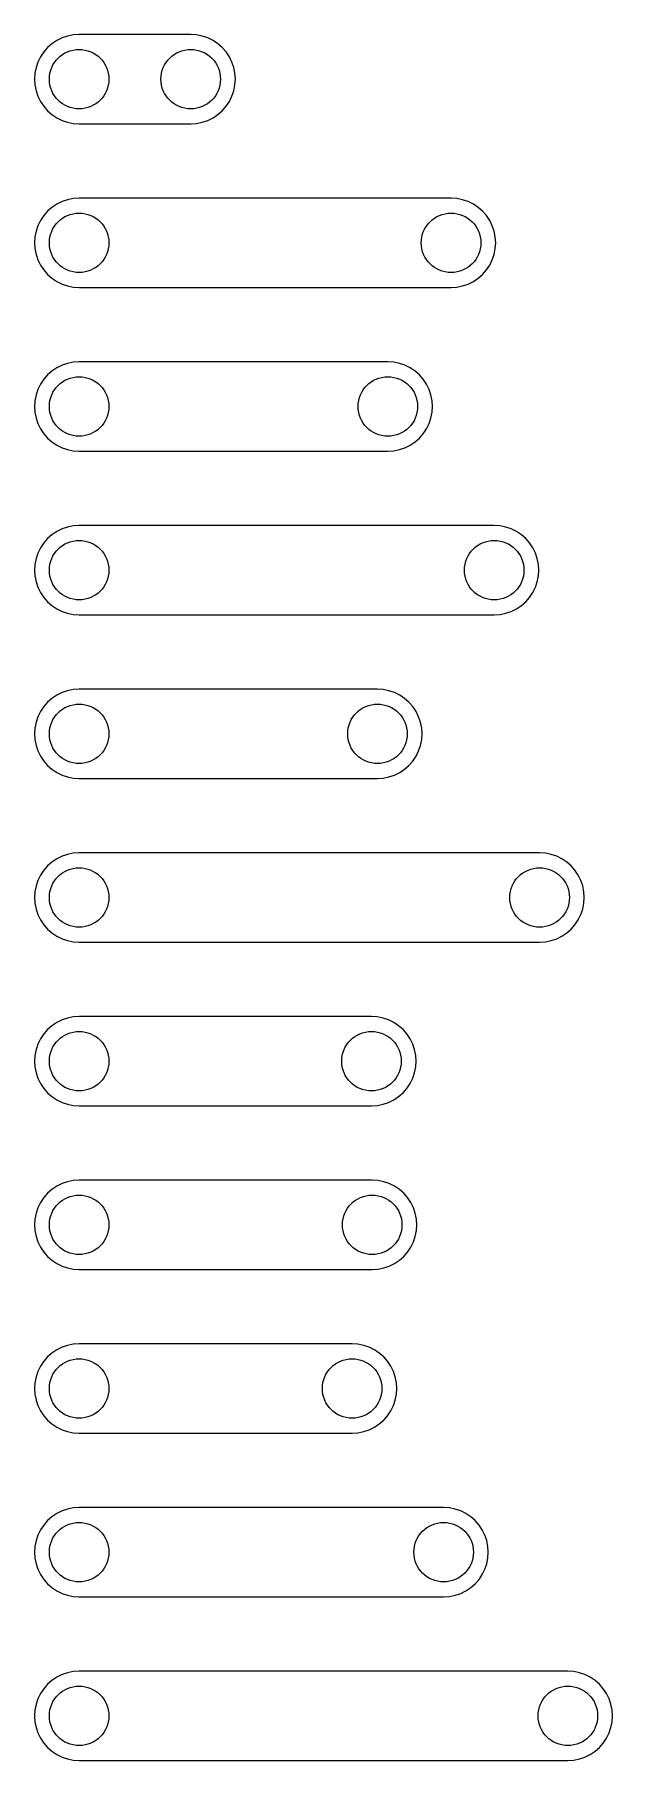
# Model space of a CAD drawing. Header units: metres. Extents: x -6 to 72, y -226 to 6.
import ezdxf

# ---------------------------------------------------------------- set-up
doc = ezdxf.new("R2010")
doc.units = ezdxf.units.M
doc.layers.add('HOLES', color=2, linetype='CONTINUOUS')
doc.layers.add('PARTS', color=1, linetype='CONTINUOUS')

msp = doc.modelspace()

# ---------------------------------------------------------------- linework, layer by layer
at = {"layer": 'HOLES'}
for centre in [(0, 0), (15, 0), (0, -22), (50, -22), (0, -44), (41.5, -44), (0, -66), (55.8, -66), (0, -88), (40.1, -88), (0, -110), (61.9, -110), (0, -132), (39.3, -132), (0, -154), (39.4, -154), (0, -176), (36.7, -176), (0, -198), (49, -198), (0, -220), (65.7, -220)]:
    msp.add_circle(centre, 4, dxfattribs=at)
at = {"layer": 'PARTS'}
for p, q in [((-3.652569, 4.76012), (-4.242641, 4.242641)), ((-3, 5.196152), (-3.652569, 4.76012)), ((-2.296101, 5.543277), (-3, 5.196152)), ((-1.552914, 5.795555), (-2.296101, 5.543277)), ((-0.783157, 5.948669), (-1.552914, 5.795555)), ((0, 6), (-0.783157, 5.948669)), ((15, 6), (0, 6)), ((15.783157, 5.948669), (15, 6)), ((16.552914, 5.795555), (15.783157, 5.948669)), ((17.296101, 5.543277), (16.552914, 5.795555)), ((18, 5.196152), (17.296101, 5.543277)), ((18.652569, 4.76012), (18, 5.196152)), ((19.242641, 4.242641), (18.652569, 4.76012)), ((-5.196152, 3), (-5.543277, 2.296101)), ((-4.76012, 3.652569), (-5.196152, 3)), ((-4.242641, 4.242641), (-4.76012, 3.652569)), ((19.76012, 3.652569), (19.242641, 4.242641)), ((20.196152, 3), (19.76012, 3.652569)), ((20.543277, 2.296101), (20.196152, 3)), ((-5.948669, 0.783157), (-6, 0)), ((-6, 0), (-5.948669, -0.783157)), ((-5.795555, 1.552914), (-5.948669, 0.783157)), ((-5.543277, 2.296101), (-5.795555, 1.552914)), ((20.795555, 1.552914), (20.543277, 2.296101)), ((20.948669, 0.783157), (20.795555, 1.552914)), ((21, 0), (20.948669, 0.783157)), ((20.948669, -0.783157), (21, 0)), ((-5.948669, -0.783157), (-5.795555, -1.552914)), ((-5.795555, -1.552914), (-5.543277, -2.296101)), ((-5.543277, -2.296101), (-5.196152, -3)), ((20.196152, -3), (20.543277, -2.296101)), ((20.543277, -2.296101), (20.795555, -1.552914)), ((20.795555, -1.552914), (20.948669, -0.783157)), ((-5.196152, -3), (-4.76012, -3.652569)), ((-4.76012, -3.652569), (-4.242641, -4.242641)), ((-4.242641, -4.242641), (-3.652569, -4.76012)), ((18.652569, -4.76012), (19.242641, -4.242641)), ((19.242641, -4.242641), (19.76012, -3.652569)), ((19.76012, -3.652569), (20.196152, -3)), ((-3.652569, -4.76012), (-3, -5.196152)), ((-3, -5.196152), (-2.296101, -5.543277)), ((-2.296101, -5.543277), (-1.552914, -5.795555)), ((-1.552914, -5.795555), (-0.783157, -5.948669)), ((-0.783157, -5.948669), (0, -6)), ((0, -6), (15, -6)), ((15, -6), (15.783157, -5.948669)), ((15.783157, -5.948669), (16.552914, -5.795555)), ((16.552914, -5.795555), (17.296101, -5.543277)), ((17.296101, -5.543277), (18, -5.196152)), ((18, -5.196152), (18.652569, -4.76012)), ((-1.552914, -16.204445), (-2.296101, -16.456723)), ((-0.783157, -16.051331), (-1.552914, -16.204445)), ((0, -16), (-0.783157, -16.051331)), ((50, -16), (0, -16)), ((50.783157, -16.051331), (50, -16)), ((51.552914, -16.204445), (50.783157, -16.051331)), ((52.296101, -16.456723), (51.552914, -16.204445)), ((-4.76012, -18.347431), (-5.196152, -19)), ((-4.242641, -17.757359), (-4.76012, -18.347431)), ((-3.652569, -17.23988), (-4.242641, -17.757359)), ((-3, -16.803848), (-3.652569, -17.23988)), ((-2.296101, -16.456723), (-3, -16.803848)), ((53, -16.803848), (52.296101, -16.456723)), ((53.652569, -17.23988), (53, -16.803848)), ((54.242641, -17.757359), (53.652569, -17.23988)), ((54.76012, -18.347431), (54.242641, -17.757359)), ((55.196152, -19), (54.76012, -18.347431)), ((-5.795555, -20.447086), (-5.948669, -21.216843)), ((-5.543277, -19.703899), (-5.795555, -20.447086)), ((-5.196152, -19), (-5.543277, -19.703899)), ((55.543277, -19.703899), (55.196152, -19)), ((55.795555, -20.447086), (55.543277, -19.703899)), ((55.948669, -21.216843), (55.795555, -20.447086)), ((-5.948669, -21.216843), (-6, -22)), ((-6, -22), (-5.948669, -22.783157)), ((-5.948669, -22.783157), (-5.795555, -23.552914)), ((55.795555, -23.552914), (55.948669, -22.783157)), ((56, -22), (55.948669, -21.216843)), ((55.948669, -22.783157), (56, -22)), ((-5.795555, -23.552914), (-5.543277, -24.296101)), ((-5.543277, -24.296101), (-5.196152, -25)), ((-5.196152, -25), (-4.76012, -25.652569)), ((54.76012, -25.652569), (55.196152, -25)), ((55.196152, -25), (55.543277, -24.296101)), ((55.543277, -24.296101), (55.795555, -23.552914)), ((-4.76012, -25.652569), (-4.242641, -26.242641)), ((-4.242641, -26.242641), (-3.652569, -26.76012)), ((-3.652569, -26.76012), (-3, -27.196152)), ((-3, -27.196152), (-2.296101, -27.543277)), ((-2.296101, -27.543277), (-1.552914, -27.795555)), ((-1.552914, -27.795555), (-0.783157, -27.948669)), ((50.783157, -27.948669), (51.552914, -27.795555)), ((51.552914, -27.795555), (52.296101, -27.543277)), ((52.296101, -27.543277), (53, -27.196152)), ((53, -27.196152), (53.652569, -26.76012)), ((53.652569, -26.76012), (54.242641, -26.242641)), ((54.242641, -26.242641), (54.76012, -25.652569)), ((-0.783157, -27.948669), (0, -28)), ((0, -28), (50, -28)), ((50, -28), (50.783157, -27.948669)), ((-3.652569, -39.23988), (-4.242641, -39.757359)), ((-3, -38.803848), (-3.652569, -39.23988)), ((-2.296101, -38.456723), (-3, -38.803848)), ((-1.552914, -38.204445), (-2.296101, -38.456723)), ((-0.783157, -38.051331), (-1.552914, -38.204445)), ((0, -38), (-0.783157, -38.051331)), ((41.5, -38), (0, -38)), ((42.283157, -38.051331), (41.5, -38)), ((43.052914, -38.204445), (42.283157, -38.051331)), ((43.796101, -38.456723), (43.052914, -38.204445)), ((44.5, -38.803848), (43.796101, -38.456723)), ((45.152569, -39.23988), (44.5, -38.803848)), ((45.742641, -39.757359), (45.152569, -39.23988)), ((-5.543277, -41.703899), (-5.795555, -42.447086)), ((-5.196152, -41), (-5.543277, -41.703899)), ((-4.76012, -40.347431), (-5.196152, -41)), ((-4.242641, -39.757359), (-4.76012, -40.347431)), ((46.26012, -40.347431), (45.742641, -39.757359)), ((46.696152, -41), (46.26012, -40.347431)), ((47.043277, -41.703899), (46.696152, -41)), ((47.295555, -42.447086), (47.043277, -41.703899)), ((-5.948669, -43.216843), (-6, -44)), ((-6, -44), (-5.948669, -44.783157)), ((-5.795555, -42.447086), (-5.948669, -43.216843)), ((47.448669, -43.216843), (47.295555, -42.447086)), ((47.5, -44), (47.448669, -43.216843)), ((47.448669, -44.783157), (47.5, -44)), ((-5.948669, -44.783157), (-5.795555, -45.552914)), ((-5.795555, -45.552914), (-5.543277, -46.296101)), ((-5.543277, -46.296101), (-5.196152, -47)), ((46.696152, -47), (47.043277, -46.296101)), ((47.043277, -46.296101), (47.295555, -45.552914)), ((47.295555, -45.552914), (47.448669, -44.783157)), ((-5.196152, -47), (-4.76012, -47.652569)), ((-4.76012, -47.652569), (-4.242641, -48.242641)), ((-4.242641, -48.242641), (-3.652569, -48.76012)), ((45.152569, -48.76012), (45.742641, -48.242641)), ((45.742641, -48.242641), (46.26012, -47.652569)), ((46.26012, -47.652569), (46.696152, -47)), ((-3.652569, -48.76012), (-3, -49.196152)), ((-3, -49.196152), (-2.296101, -49.543277)), ((-2.296101, -49.543277), (-1.552914, -49.795555)), ((-1.552914, -49.795555), (-0.783157, -49.948669)), ((-0.783157, -49.948669), (0, -50)), ((0, -50), (41.5, -50)), ((41.5, -50), (42.283157, -49.948669)), ((42.283157, -49.948669), (43.052914, -49.795555)), ((43.052914, -49.795555), (43.796101, -49.543277)), ((43.796101, -49.543277), (44.5, -49.196152)), ((44.5, -49.196152), (45.152569, -48.76012)), ((-1.552914, -60.204445), (-2.296101, -60.456723)), ((-0.783157, -60.051331), (-1.552914, -60.204445)), ((0, -60), (-0.783157, -60.051331)), ((55.8, -60), (0, -60)), ((56.583157, -60.051331), (55.8, -60)), ((57.352914, -60.204445), (56.583157, -60.051331)), ((58.096101, -60.456723), (57.352914, -60.204445)), ((-4.76012, -62.347431), (-5.196152, -63)), ((-4.242641, -61.757359), (-4.76012, -62.347431)), ((-3.652569, -61.23988), (-4.242641, -61.757359)), ((-3, -60.803848), (-3.652569, -61.23988)), ((-2.296101, -60.456723), (-3, -60.803848)), ((58.8, -60.803848), (58.096101, -60.456723)), ((59.452569, -61.23988), (58.8, -60.803848)), ((60.042641, -61.757359), (59.452569, -61.23988)), ((60.56012, -62.347431), (60.042641, -61.757359)), ((60.996152, -63), (60.56012, -62.347431)), ((-5.795555, -64.447086), (-5.948669, -65.216843)), ((-5.543277, -63.703899), (-5.795555, -64.447086)), ((-5.196152, -63), (-5.543277, -63.703899)), ((61.343277, -63.703899), (60.996152, -63)), ((61.595555, -64.447086), (61.343277, -63.703899)), ((61.748669, -65.216843), (61.595555, -64.447086)), ((-5.948669, -65.216843), (-6, -66)), ((-6, -66), (-5.948669, -66.783157)), ((-5.948669, -66.783157), (-5.795555, -67.552914)), ((61.595555, -67.552914), (61.748669, -66.783157)), ((61.8, -66), (61.748669, -65.216843)), ((61.748669, -66.783157), (61.8, -66)), ((-5.795555, -67.552914), (-5.543277, -68.296101)), ((-5.543277, -68.296101), (-5.196152, -69)), ((-5.196152, -69), (-4.76012, -69.652569)), ((60.56012, -69.652569), (60.996152, -69)), ((60.996152, -69), (61.343277, -68.296101)), ((61.343277, -68.296101), (61.595555, -67.552914)), ((-4.76012, -69.652569), (-4.242641, -70.242641)), ((-4.242641, -70.242641), (-3.652569, -70.76012)), ((-3.652569, -70.76012), (-3, -71.196152)), ((-3, -71.196152), (-2.296101, -71.543277)), ((-2.296101, -71.543277), (-1.552914, -71.795555)), ((-1.552914, -71.795555), (-0.783157, -71.948669)), ((56.583157, -71.948669), (57.352914, -71.795555)), ((57.352914, -71.795555), (58.096101, -71.543277)), ((58.096101, -71.543277), (58.8, -71.196152)), ((58.8, -71.196152), (59.452569, -70.76012)), ((59.452569, -70.76012), (60.042641, -70.242641)), ((60.042641, -70.242641), (60.56012, -69.652569)), ((-0.783157, -71.948669), (0, -72)), ((0, -72), (55.8, -72)), ((55.8, -72), (56.583157, -71.948669)), ((-3.652569, -83.23988), (-4.242641, -83.757359)), ((-3, -82.803848), (-3.652569, -83.23988)), ((-2.296101, -82.456723), (-3, -82.803848)), ((-1.552914, -82.204445), (-2.296101, -82.456723)), ((-0.783157, -82.051331), (-1.552914, -82.204445)), ((0, -82), (-0.783157, -82.051331)), ((40.1, -82), (0, -82)), ((40.883157, -82.051331), (40.1, -82)), ((41.652914, -82.204445), (40.883157, -82.051331)), ((42.396101, -82.456723), (41.652914, -82.204445)), ((43.1, -82.803848), (42.396101, -82.456723)), ((43.752569, -83.23988), (43.1, -82.803848)), ((44.342641, -83.757359), (43.752569, -83.23988)), ((-5.543277, -85.703899), (-5.795555, -86.447086)), ((-5.196152, -85), (-5.543277, -85.703899)), ((-4.76012, -84.347431), (-5.196152, -85)), ((-4.242641, -83.757359), (-4.76012, -84.347431)), ((44.86012, -84.347431), (44.342641, -83.757359)), ((45.296152, -85), (44.86012, -84.347431)), ((45.643277, -85.703899), (45.296152, -85)), ((45.895555, -86.447086), (45.643277, -85.703899)), ((-5.948669, -87.216843), (-6, -88)), ((-6, -88), (-5.948669, -88.783157)), ((-5.795555, -86.447086), (-5.948669, -87.216843)), ((46.048669, -87.216843), (45.895555, -86.447086)), ((46.1, -88), (46.048669, -87.216843)), ((46.048669, -88.783157), (46.1, -88)), ((-5.948669, -88.783157), (-5.795555, -89.552914)), ((-5.795555, -89.552914), (-5.543277, -90.296101)), ((-5.543277, -90.296101), (-5.196152, -91)), ((45.296152, -91), (45.643277, -90.296101)), ((45.643277, -90.296101), (45.895555, -89.552914)), ((45.895555, -89.552914), (46.048669, -88.783157)), ((-5.196152, -91), (-4.76012, -91.652569)), ((-4.76012, -91.652569), (-4.242641, -92.242641)), ((-4.242641, -92.242641), (-3.652569, -92.76012)), ((-3.652569, -92.76012), (-3, -93.196152)), ((43.1, -93.196152), (43.752569, -92.76012)), ((43.752569, -92.76012), (44.342641, -92.242641)), ((44.342641, -92.242641), (44.86012, -91.652569)), ((44.86012, -91.652569), (45.296152, -91)), ((-3, -93.196152), (-2.296101, -93.543277)), ((-2.296101, -93.543277), (-1.552914, -93.795555)), ((-1.552914, -93.795555), (-0.783157, -93.948669)), ((-0.783157, -93.948669), (0, -94)), ((0, -94), (40.1, -94)), ((40.1, -94), (40.883157, -93.948669)), ((40.883157, -93.948669), (41.652914, -93.795555)), ((41.652914, -93.795555), (42.396101, -93.543277)), ((42.396101, -93.543277), (43.1, -93.196152)), ((-1.552914, -104.204445), (-2.296101, -104.456723)), ((-0.783157, -104.051331), (-1.552914, -104.204445)), ((0, -104), (-0.783157, -104.051331)), ((61.9, -104), (0, -104)), ((62.683157, -104.051331), (61.9, -104)), ((63.452914, -104.204445), (62.683157, -104.051331)), ((64.196101, -104.456723), (63.452914, -104.204445)), ((-4.76012, -106.347431), (-5.196152, -107)), ((-4.242641, -105.757359), (-4.76012, -106.347431)), ((-3.652569, -105.23988), (-4.242641, -105.757359)), ((-3, -104.803848), (-3.652569, -105.23988)), ((-2.296101, -104.456723), (-3, -104.803848)), ((64.9, -104.803848), (64.196101, -104.456723)), ((65.552569, -105.23988), (64.9, -104.803848)), ((66.142641, -105.757359), (65.552569, -105.23988)), ((66.66012, -106.347431), (66.142641, -105.757359)), ((67.096152, -107), (66.66012, -106.347431)), ((-5.795555, -108.447086), (-5.948669, -109.216843)), ((-5.543277, -107.703899), (-5.795555, -108.447086)), ((-5.196152, -107), (-5.543277, -107.703899)), ((67.443277, -107.703899), (67.096152, -107)), ((67.695555, -108.447086), (67.443277, -107.703899)), ((67.848669, -109.216843), (67.695555, -108.447086)), ((-5.948669, -109.216843), (-6, -110)), ((-6, -110), (-5.948669, -110.783157)), ((-5.948669, -110.783157), (-5.795555, -111.552914)), ((67.695555, -111.552914), (67.848669, -110.783157)), ((67.9, -110), (67.848669, -109.216843)), ((67.848669, -110.783157), (67.9, -110)), ((-5.795555, -111.552914), (-5.543277, -112.296101)), ((-5.543277, -112.296101), (-5.196152, -113)), ((-5.196152, -113), (-4.76012, -113.652569)), ((-4.76012, -113.652569), (-4.242641, -114.242641)), ((66.142641, -114.242641), (66.66012, -113.652569)), ((66.66012, -113.652569), (67.096152, -113)), ((67.096152, -113), (67.443277, -112.296101)), ((67.443277, -112.296101), (67.695555, -111.552914)), ((-4.242641, -114.242641), (-3.652569, -114.76012)), ((-3.652569, -114.76012), (-3, -115.196152)), ((-3, -115.196152), (-2.296101, -115.543277)), ((-2.296101, -115.543277), (-1.552914, -115.795555)), ((-1.552914, -115.795555), (-0.783157, -115.948669)), ((-0.783157, -115.948669), (0, -116)), ((0, -116), (61.9, -116)), ((61.9, -116), (62.683157, -115.948669)), ((62.683157, -115.948669), (63.452914, -115.795555)), ((63.452914, -115.795555), (64.196101, -115.543277)), ((64.196101, -115.543277), (64.9, -115.196152)), ((64.9, -115.196152), (65.552569, -114.76012)), ((65.552569, -114.76012), (66.142641, -114.242641)), ((-3.652569, -127.23988), (-4.242641, -127.757359)), ((-3, -126.803848), (-3.652569, -127.23988)), ((-2.296101, -126.456723), (-3, -126.803848)), ((-1.552914, -126.204445), (-2.296101, -126.456723)), ((-0.783157, -126.051331), (-1.552914, -126.204445)), ((0, -126), (-0.783157, -126.051331)), ((39.3, -126), (0, -126)), ((40.083157, -126.051331), (39.3, -126)), ((40.852914, -126.204445), (40.083157, -126.051331)), ((41.596101, -126.456723), (40.852914, -126.204445)), ((42.3, -126.803848), (41.596101, -126.456723)), ((42.952569, -127.23988), (42.3, -126.803848)), ((43.542641, -127.757359), (42.952569, -127.23988)), ((-5.543277, -129.703899), (-5.795555, -130.447086)), ((-5.196152, -129), (-5.543277, -129.703899)), ((-4.76012, -128.347431), (-5.196152, -129)), ((-4.242641, -127.757359), (-4.76012, -128.347431)), ((44.06012, -128.347431), (43.542641, -127.757359)), ((44.496152, -129), (44.06012, -128.347431)), ((44.843277, -129.703899), (44.496152, -129)), ((45.095555, -130.447086), (44.843277, -129.703899)), ((-5.948669, -131.216843), (-6, -132)), ((-6, -132), (-5.948669, -132.783157)), ((-5.795555, -130.447086), (-5.948669, -131.216843)), ((45.248669, -131.216843), (45.095555, -130.447086)), ((45.3, -132), (45.248669, -131.216843)), ((45.248669, -132.783157), (45.3, -132)), ((-5.948669, -132.783157), (-5.795555, -133.552914)), ((-5.795555, -133.552914), (-5.543277, -134.296101)), ((-5.543277, -134.296101), (-5.196152, -135)), ((44.496152, -135), (44.843277, -134.296101)), ((44.843277, -134.296101), (45.095555, -133.552914)), ((45.095555, -133.552914), (45.248669, -132.783157)), ((-5.196152, -135), (-4.76012, -135.652569)), ((-4.76012, -135.652569), (-4.242641, -136.242641)), ((-4.242641, -136.242641), (-3.652569, -136.76012)), ((-3.652569, -136.76012), (-3, -137.196152)), ((42.3, -137.196152), (42.952569, -136.76012)), ((42.952569, -136.76012), (43.542641, -136.242641)), ((43.542641, -136.242641), (44.06012, -135.652569)), ((44.06012, -135.652569), (44.496152, -135)), ((-3, -137.196152), (-2.296101, -137.543277)), ((-2.296101, -137.543277), (-1.552914, -137.795555)), ((-1.552914, -137.795555), (-0.783157, -137.948669)), ((-0.783157, -137.948669), (0, -138)), ((0, -138), (39.3, -138)), ((39.3, -138), (40.083157, -137.948669)), ((40.083157, -137.948669), (40.852914, -137.795555)), ((40.852914, -137.795555), (41.596101, -137.543277)), ((41.596101, -137.543277), (42.3, -137.196152)), ((-2.296101, -148.456723), (-3, -148.803848)), ((-1.552914, -148.204445), (-2.296101, -148.456723)), ((-0.783157, -148.051331), (-1.552914, -148.204445)), ((0, -148), (-0.783157, -148.051331)), ((39.4, -148), (0, -148)), ((40.183157, -148.051331), (39.4, -148)), ((40.952914, -148.204445), (40.183157, -148.051331)), ((41.696101, -148.456723), (40.952914, -148.204445)), ((42.4, -148.803848), (41.696101, -148.456723)), ((-4.76012, -150.347431), (-5.196152, -151)), ((-4.242641, -149.757359), (-4.76012, -150.347431)), ((-3.652569, -149.23988), (-4.242641, -149.757359)), ((-3, -148.803848), (-3.652569, -149.23988)), ((43.052569, -149.23988), (42.4, -148.803848)), ((43.642641, -149.757359), (43.052569, -149.23988)), ((44.16012, -150.347431), (43.642641, -149.757359)), ((44.596152, -151), (44.16012, -150.347431)), ((-5.795555, -152.447086), (-5.948669, -153.216843)), ((-5.543277, -151.703899), (-5.795555, -152.447086)), ((-5.196152, -151), (-5.543277, -151.703899)), ((44.943277, -151.703899), (44.596152, -151)), ((45.195555, -152.447086), (44.943277, -151.703899)), ((45.348669, -153.216843), (45.195555, -152.447086)), ((-5.948669, -153.216843), (-6, -154)), ((-6, -154), (-5.948669, -154.783157)), ((-5.948669, -154.783157), (-5.795555, -155.552914)), ((45.195555, -155.552914), (45.348669, -154.783157)), ((45.4, -154), (45.348669, -153.216843)), ((45.348669, -154.783157), (45.4, -154)), ((-5.795555, -155.552914), (-5.543277, -156.296101)), ((-5.543277, -156.296101), (-5.196152, -157)), ((-5.196152, -157), (-4.76012, -157.652569)), ((-4.76012, -157.652569), (-4.242641, -158.242641)), ((43.642641, -158.242641), (44.16012, -157.652569)), ((44.16012, -157.652569), (44.596152, -157)), ((44.596152, -157), (44.943277, -156.296101)), ((44.943277, -156.296101), (45.195555, -155.552914)), ((-4.242641, -158.242641), (-3.652569, -158.76012)), ((-3.652569, -158.76012), (-3, -159.196152)), ((-3, -159.196152), (-2.296101, -159.543277)), ((-2.296101, -159.543277), (-1.552914, -159.795555)), ((-1.552914, -159.795555), (-0.783157, -159.948669)), ((-0.783157, -159.948669), (0, -160)), ((0, -160), (39.4, -160)), ((39.4, -160), (40.183157, -159.948669)), ((40.183157, -159.948669), (40.952914, -159.795555)), ((40.952914, -159.795555), (41.696101, -159.543277)), ((41.696101, -159.543277), (42.4, -159.196152)), ((42.4, -159.196152), (43.052569, -158.76012)), ((43.052569, -158.76012), (43.642641, -158.242641)), ((-3.652569, -171.23988), (-4.242641, -171.757359)), ((-3, -170.803848), (-3.652569, -171.23988)), ((-2.296101, -170.456723), (-3, -170.803848)), ((-1.552914, -170.204445), (-2.296101, -170.456723)), ((-0.783157, -170.051331), (-1.552914, -170.204445)), ((0, -170), (-0.783157, -170.051331)), ((36.7, -170), (0, -170)), ((37.483157, -170.051331), (36.7, -170)), ((38.252914, -170.204445), (37.483157, -170.051331)), ((38.996101, -170.456723), (38.252914, -170.204445)), ((39.7, -170.803848), (38.996101, -170.456723)), ((40.352569, -171.23988), (39.7, -170.803848)), ((40.942641, -171.757359), (40.352569, -171.23988)), ((-5.543277, -173.703899), (-5.795555, -174.447086)), ((-5.196152, -173), (-5.543277, -173.703899)), ((-4.76012, -172.347431), (-5.196152, -173)), ((-4.242641, -171.757359), (-4.76012, -172.347431)), ((41.46012, -172.347431), (40.942641, -171.757359)), ((41.896152, -173), (41.46012, -172.347431)), ((42.243277, -173.703899), (41.896152, -173)), ((42.495555, -174.447086), (42.243277, -173.703899)), ((-5.948669, -175.216843), (-6, -176)), ((-6, -176), (-5.948669, -176.783157)), ((-5.795555, -174.447086), (-5.948669, -175.216843)), ((42.648669, -175.216843), (42.495555, -174.447086)), ((42.7, -176), (42.648669, -175.216843)), ((42.648669, -176.783157), (42.7, -176)), ((-5.948669, -176.783157), (-5.795555, -177.552914)), ((-5.795555, -177.552914), (-5.543277, -178.296101)), ((-5.543277, -178.296101), (-5.196152, -179)), ((41.896152, -179), (42.243277, -178.296101)), ((42.243277, -178.296101), (42.495555, -177.552914)), ((42.495555, -177.552914), (42.648669, -176.783157)), ((-5.196152, -179), (-4.76012, -179.652569)), ((-4.76012, -179.652569), (-4.242641, -180.242641)), ((-4.242641, -180.242641), (-3.652569, -180.76012)), ((-3.652569, -180.76012), (-3, -181.196152)), ((39.7, -181.196152), (40.352569, -180.76012)), ((40.352569, -180.76012), (40.942641, -180.242641)), ((40.942641, -180.242641), (41.46012, -179.652569)), ((41.46012, -179.652569), (41.896152, -179)), ((-3, -181.196152), (-2.296101, -181.543277)), ((-2.296101, -181.543277), (-1.552914, -181.795555)), ((-1.552914, -181.795555), (-0.783157, -181.948669)), ((-0.783157, -181.948669), (0, -182)), ((0, -182), (36.7, -182)), ((36.7, -182), (37.483157, -181.948669)), ((37.483157, -181.948669), (38.252914, -181.795555)), ((38.252914, -181.795555), (38.996101, -181.543277)), ((38.996101, -181.543277), (39.7, -181.196152)), ((-2.296101, -192.456723), (-3, -192.803848)), ((-1.552914, -192.204445), (-2.296101, -192.456723)), ((-0.783157, -192.051331), (-1.552914, -192.204445)), ((0, -192), (-0.783157, -192.051331)), ((49, -192), (0, -192)), ((49.783157, -192.051331), (49, -192)), ((50.552914, -192.204445), (49.783157, -192.051331)), ((51.296101, -192.456723), (50.552914, -192.204445)), ((52, -192.803848), (51.296101, -192.456723)), ((-4.76012, -194.347431), (-5.196152, -195)), ((-4.242641, -193.757359), (-4.76012, -194.347431)), ((-3.652569, -193.23988), (-4.242641, -193.757359)), ((-3, -192.803848), (-3.652569, -193.23988)), ((52.652569, -193.23988), (52, -192.803848)), ((53.242641, -193.757359), (52.652569, -193.23988)), ((53.76012, -194.347431), (53.242641, -193.757359)), ((54.196152, -195), (53.76012, -194.347431)), ((-5.795555, -196.447086), (-5.948669, -197.216843)), ((-5.543277, -195.703899), (-5.795555, -196.447086)), ((-5.196152, -195), (-5.543277, -195.703899)), ((54.543277, -195.703899), (54.196152, -195)), ((54.795555, -196.447086), (54.543277, -195.703899)), ((54.948669, -197.216843), (54.795555, -196.447086)), ((-5.948669, -197.216843), (-6, -198)), ((-6, -198), (-5.948669, -198.783157)), ((-5.948669, -198.783157), (-5.795555, -199.552914)), ((54.795555, -199.552914), (54.948669, -198.783157)), ((55, -198), (54.948669, -197.216843)), ((54.948669, -198.783157), (55, -198)), ((-5.795555, -199.552914), (-5.543277, -200.296101)), ((-5.543277, -200.296101), (-5.196152, -201)), ((-5.196152, -201), (-4.76012, -201.652569)), ((-4.76012, -201.652569), (-4.242641, -202.242641)), ((53.242641, -202.242641), (53.76012, -201.652569)), ((53.76012, -201.652569), (54.196152, -201)), ((54.196152, -201), (54.543277, -200.296101)), ((54.543277, -200.296101), (54.795555, -199.552914)), ((-4.242641, -202.242641), (-3.652569, -202.76012)), ((-3.652569, -202.76012), (-3, -203.196152)), ((-3, -203.196152), (-2.296101, -203.543277)), ((-2.296101, -203.543277), (-1.552914, -203.795555)), ((-1.552914, -203.795555), (-0.783157, -203.948669)), ((-0.783157, -203.948669), (0, -204)), ((0, -204), (49, -204)), ((49, -204), (49.783157, -203.948669)), ((49.783157, -203.948669), (50.552914, -203.795555)), ((50.552914, -203.795555), (51.296101, -203.543277)), ((51.296101, -203.543277), (52, -203.196152)), ((52, -203.196152), (52.652569, -202.76012)), ((52.652569, -202.76012), (53.242641, -202.242641)), ((-4.242641, -215.757359), (-4.76012, -216.347431)), ((-3.652569, -215.23988), (-4.242641, -215.757359)), ((-3, -214.803848), (-3.652569, -215.23988)), ((-2.296101, -214.456723), (-3, -214.803848)), ((-1.552914, -214.204445), (-2.296101, -214.456723)), ((-0.783157, -214.051331), (-1.552914, -214.204445)), ((0, -214), (-0.783157, -214.051331)), ((65.7, -214), (0, -214)), ((66.483157, -214.051331), (65.7, -214)), ((67.252914, -214.204445), (66.483157, -214.051331)), ((67.996101, -214.456723), (67.252914, -214.204445)), ((68.7, -214.803848), (67.996101, -214.456723)), ((69.352569, -215.23988), (68.7, -214.803848)), ((69.942641, -215.757359), (69.352569, -215.23988)), ((70.46012, -216.347431), (69.942641, -215.757359)), ((-5.543277, -217.703899), (-5.795555, -218.447086)), ((-5.196152, -217), (-5.543277, -217.703899)), ((-4.76012, -216.347431), (-5.196152, -217)), ((70.896152, -217), (70.46012, -216.347431)), ((71.243277, -217.703899), (70.896152, -217)), ((71.495555, -218.447086), (71.243277, -217.703899)), ((-5.948669, -219.216843), (-6, -220)), ((-6, -220), (-5.948669, -220.783157)), ((-5.795555, -218.447086), (-5.948669, -219.216843)), ((71.648669, -219.216843), (71.495555, -218.447086)), ((71.7, -220), (71.648669, -219.216843)), ((71.648669, -220.783157), (71.7, -220)), ((-5.948669, -220.783157), (-5.795555, -221.552914)), ((-5.795555, -221.552914), (-5.543277, -222.296101)), ((-5.543277, -222.296101), (-5.196152, -223)), ((70.896152, -223), (71.243277, -222.296101)), ((71.243277, -222.296101), (71.495555, -221.552914)), ((71.495555, -221.552914), (71.648669, -220.783157)), ((-5.196152, -223), (-4.76012, -223.652569)), ((-4.76012, -223.652569), (-4.242641, -224.242641)), ((-4.242641, -224.242641), (-3.652569, -224.76012)), ((-3.652569, -224.76012), (-3, -225.196152)), ((68.7, -225.196152), (69.352569, -224.76012)), ((69.352569, -224.76012), (69.942641, -224.242641)), ((69.942641, -224.242641), (70.46012, -223.652569)), ((70.46012, -223.652569), (70.896152, -223)), ((-3, -225.196152), (-2.296101, -225.543277)), ((-2.296101, -225.543277), (-1.552914, -225.795555)), ((-1.552914, -225.795555), (-0.783157, -225.948669)), ((-0.783157, -225.948669), (0, -226)), ((0, -226), (65.7, -226)), ((65.7, -226), (66.483157, -225.948669)), ((66.483157, -225.948669), (67.252914, -225.795555)), ((67.252914, -225.795555), (67.996101, -225.543277)), ((67.996101, -225.543277), (68.7, -225.196152))]:
    msp.add_line(p, q, dxfattribs=at)

doc.saveas('drawing.dxf')
